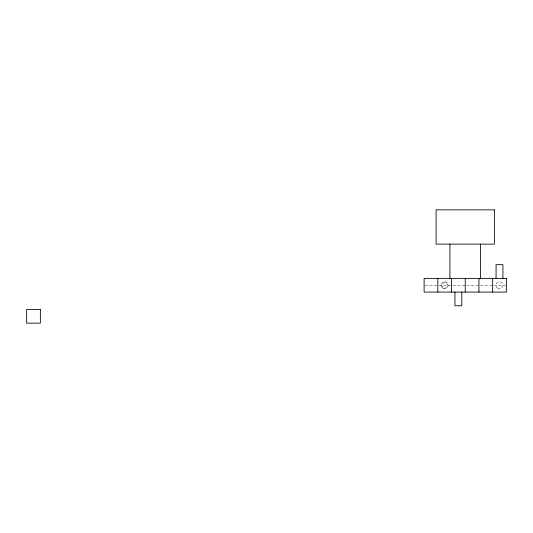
<?xml version="1.0" encoding="UTF-8"?>
<svg xmlns="http://www.w3.org/2000/svg" width="533" height="533" viewBox="0 0 533 533"><rect width="100%" height="100%" fill="white"/><g stroke="black" fill="none" stroke-linecap="round" stroke-linejoin="round"><path stroke-width="0.4" stroke-dasharray="2.67 2" d="M424.948 285.228L465.649 285.228M466.482 285.228L493.058 285.228M493.891 285.228L505.517 285.228M444.675 281.804L441.251 285.228L444.675 288.653L448.1 285.228L444.675 281.804M497.575 288.067A3.425 3.425 0 0 0 502.912 285.475A3.425 3.425 0 0 0 498.002 282.15A3.425 3.425 0 0 0 497.575 288.067M442.963 288.2A3.425 3.425 0 0 0 448.1 285.228A3.425 3.425 0 0 0 442.963 282.263A3.425 3.425 0 0 0 442.963 288.2"/><path stroke-width="0.8" d="M502.925 278.379L502.925 264.668L496.07 264.668L496.07 278.379M492.645 278.379L492.645 292.084M480.553 244.114L480.553 278.379M478.94 278.379L478.94 292.084M465.236 278.379L465.236 292.084M461.805 292.084L461.805 305.789L454.955 305.789L454.955 292.084M451.531 278.379L451.531 292.084M449.912 244.114L449.912 278.379M437.82 278.379L437.82 292.084M494.371 209.849L436.094 209.849L436.094 244.114L494.371 244.114L494.371 209.849M506.35 278.379L424.115 278.379L424.115 292.084L506.35 292.084L506.35 278.379M40.355 309.446L26.65 309.446L26.65 323.151L40.355 323.151L40.355 309.446"/></g></svg>
